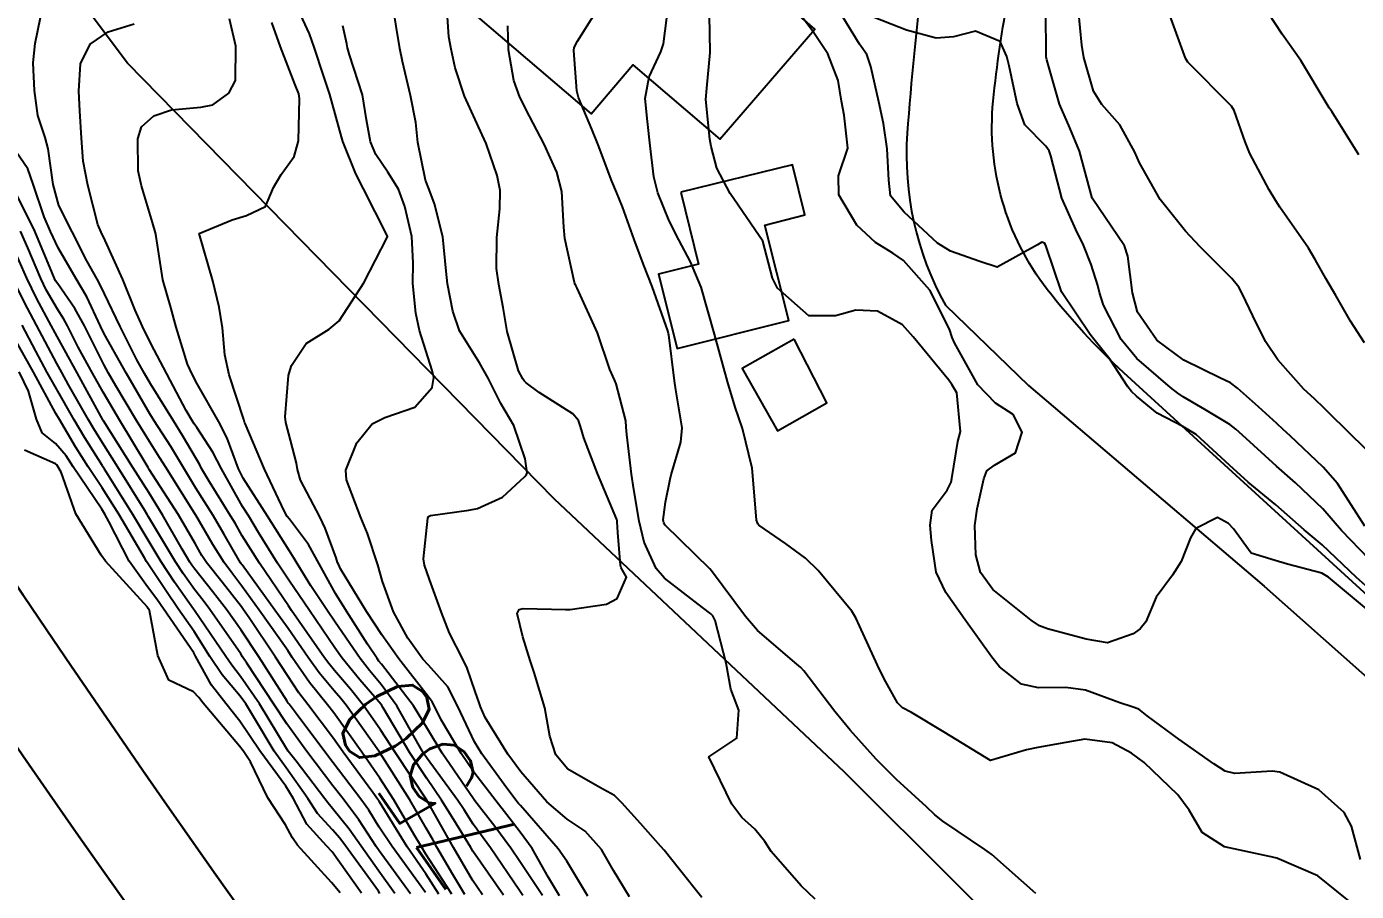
# Model space of a CAD drawing. Header units: metres. Extents: x 318500 to 325275, y 7408834 to 7428799.
# Drawn here: x 323206.3 to 323263, y 7421080.2 to 7421117 of the extents above; entities that cross this region are included whole.
import ezdxf
from ezdxf.enums import TextEntityAlignment as Align

# ---------------------------------------------------------------- set-up
doc = ezdxf.new("R2010")
doc.units = ezdxf.units.M
doc.header["$MEASUREMENT"] = 0
for name, color, linetype in [('Cotas', 45, 'Continuous'), ('Curvas de Nivel 1m', 11, 'Continuous'), ('Curvas de Nivel 5m', 15, 'Continuous'), ('Divisas', 45, 'Continuous'), ('Edificações', 30, 'Continuous'), ('Linha Férrea', 20, 'Continuous'), ('Vias Primárias', 230, 'Continuous'), ('Vias Secundárias', 230, 'Continuous')]:
    doc.layers.add(name, color=color, linetype=linetype)
doc.styles.add('Style-STANDARD', font='STANDARD.shx')

msp = doc.modelspace()

# ---------------------------------------------------------------- linework, layer by layer
at = {"layer": 'Curvas de Nivel 1m', "flags": 128}
for points, elevation in [([(323229.021, 7421079.993), (323228.557, 7421080.763), (323227.859, 7421082.005), (323227.347, 7421082.703), (323226.773, 7421083.437), (323226.32, 7421084.026), (323225.378, 7421085.258), (323224.84, 7421086.048), (323223.984, 7421087.489), (323223.694, 7421088.066), (323223.599, 7421088.245), (323223.424, 7421088.478), (323222.185, 7421090.083), (323221.455, 7421091.102), (323220.803, 7421092.1), (323219.698, 7421093.916), (323219.602, 7421094.118), (323219.573, 7421094.191), (323219.503, 7421094.381), (323219.043, 7421095.654), (323218.808, 7421096.131), (323217.993, 7421097.693), (323217.857, 7421098.145), (323217.82, 7421098.412), (323217.562, 7421099.393), (323217.363, 7421100.152), (323217.333, 7421100.393), (323217.484, 7421102.151), (323217.502, 7421102.25), (323217.606, 7421102.58), (323218.238, 7421103.523), (323219.213, 7421104.126), (323219.634, 7421104.478), (323220.681, 7421106.105), (323221.679, 7421108.037), (323221.69, 7421108.08), (323221.68, 7421108.117), (323220.674, 7421110.106), (323220.347, 7421110.742), (323219.788, 7421112.119), (323219.733, 7421112.317), (323219.245, 7421114.128), (323218.974, 7421114.93), (323218.567, 7421116.138), (323218.368, 7421116.714), (323217.808, 7421117.923)], 753), ([(323235.092, 7421079.912), (323234.141, 7421081.108), (323233.476, 7421081.929), (323233.342, 7421082.091), (323232.471, 7421083.063), (323231.674, 7421083.955), (323231.365, 7421084.264), (323230.737, 7421084.602), (323229.381, 7421085.382), (323228.871, 7421085.995), (323228.607, 7421086.793), (323228.401, 7421088), (323227.939, 7421089.501), (323227.767, 7421090.007), (323227.455, 7421091.025), (323227.224, 7421092.014), (323227.301, 7421092.184), (323227.473, 7421092.232), (323229.279, 7421092.186), (323229.473, 7421092.188), (323231.026, 7421092.417), (323231.48, 7421092.656), (323231.884, 7421093.565), (323231.652, 7421093.958), (323231.617, 7421094.074), (323231.515, 7421095.469), (323231.474, 7421095.915), (323231.481, 7421095.961), (323231.469, 7421096.012), (323230.641, 7421097.974), (323230.057, 7421099.498), (323229.911, 7421099.985), (323229.826, 7421100.23), (323229.585, 7421100.523), (323228.164, 7421101.435), (323227.598, 7421101.834), (323227.512, 7421101.924), (323227.455, 7421102.012), (323227.271, 7421102.349), (323226.797, 7421104.022), (323226.619, 7421105.051), (323226.439, 7421106.028), (323226.345, 7421106.708), (323226.356, 7421108.03), (323226.48, 7421109.247), (323226.491, 7421110.028), (323226.363, 7421110.677), (323225.895, 7421112.038), (323225.735, 7421112.402), (323224.981, 7421114.052), (323224.58, 7421115.256), (323224.402, 7421116.061), (323224.31, 7421116.577), (323224.214, 7421118.064)], 756), ([(323249.315, 7421080.082), (323247.439, 7421081.749), (323247.385, 7421081.793), (323247.341, 7421081.824), (323247.137, 7421081.958), (323245.354, 7421083.171), (323245.014, 7421083.433), (323244.657, 7421083.781), (323243.377, 7421084.947), (323242.507, 7421085.813), (323241.408, 7421087.04), (323240.75, 7421087.837), (323239.437, 7421089.569), (323239.303, 7421089.717), (323239.129, 7421089.855), (323237.461, 7421091.284), (323236.949, 7421091.888), (323235.499, 7421093.832), (323235.429, 7421093.911), (323233.518, 7421095.778), (323233.462, 7421095.874), (323233.447, 7421095.931), (323233.441, 7421096.011), (323233.532, 7421096.754), (323233.731, 7421097.744), (323233.775, 7421097.928), (323234.187, 7421099.308), (323234.242, 7421099.923), (323233.985, 7421101.537), (323233.918, 7421101.927), (323233.68, 7421103.879), (323233.666, 7421103.93), (323233.632, 7421104.052), (323232.977, 7421105.94), (323232.604, 7421106.881), (323232.199, 7421107.952), (323231.701, 7421109.344), (323231.453, 7421109.964), (323231.258, 7421110.426), (323230.674, 7421111.976), (323230.407, 7421112.64), (323229.834, 7421113.989), (323229.764, 7421114.283), (323229.63, 7421115.992), (323229.653, 7421116.13), (323229.794, 7421116.4), (323230.786, 7421117.975)], 758), ([(323262.943, 7421079.535), (323261.329, 7421080.842), (323259.587, 7421081.586), (323259.392, 7421081.64), (323259.341, 7421081.654), (323259.266, 7421081.666), (323257.345, 7421082.069), (323256.407, 7421082.681), (323255.847, 7421083.633), (323255.37, 7421084.297), (323253.93, 7421085.662), (323253.396, 7421086.066), (323252.571, 7421086.51), (323251.405, 7421086.668), (323250.59, 7421086.515), (323249.399, 7421086.301), (323248.916, 7421086.208), (323247.39, 7421085.75), (323245.408, 7421086.958), (323244.012, 7421087.791), (323243.628, 7421088.003), (323243.424, 7421088.213), (323242.852, 7421089.227), (323242.567, 7421089.813), (323241.797, 7421091.493), (323241.651, 7421091.827), (323241.474, 7421092.11), (323240.039, 7421093.845), (323239.505, 7421094.372), (323238.648, 7421094.999), (323237.519, 7421095.772), (323237.476, 7421095.837), (323237.453, 7421095.881), (323237.417, 7421095.987), (323237.263, 7421097.884), (323237.234, 7421098.206), (323236.815, 7421099.891), (323236.5, 7421100.808), (323236.183, 7421101.901), (323235.63, 7421103.91), (323235.064, 7421105.916), (323234.598, 7421106.994), (323234.101, 7421107.926), (323233.692, 7421108.742), (323233.218, 7421109.937), (323233.041, 7421110.619), (323232.881, 7421111.943), (323232.774, 7421112.968), (323232.67, 7421113.946), (323232.838, 7421114.88), (323233.346, 7421115.944), (323233.454, 7421116.283), (323233.669, 7421117.941)], 759), ([(323225.745, 7421080.033), (323225.319, 7421080.65), (323224.512, 7421082.052), (323224.083, 7421082.795), (323223.366, 7421084.07), (323222.032, 7421086.084), (323221.405, 7421087.058), (323220.678, 7421088.101), (323220.114, 7421088.796), (323219.435, 7421089.588), (323219.195, 7421089.881), (323219.013, 7421090.126), (323217.928, 7421091.678), (323217.6, 7421092.148), (323217.473, 7421092.336), (323216.243, 7421094.163), (323215.512, 7421095.329), (323215.203, 7421095.862), (323215.012, 7421096.178), (323214.109, 7421097.624), (323213.774, 7421098.197), (323213.695, 7421098.342), (323213.554, 7421098.588), (323212.958, 7421099.603), (323212.581, 7421100.215), (323211.594, 7421101.805), (323211.34, 7421102.233), (323211.019, 7421102.826), (323210.313, 7421104.243), (323209.644, 7421105.631), (323209.44, 7421106.045), (323209.325, 7421106.255), (323208.882, 7421107.042), (323208.261, 7421108.271), (323207.697, 7421109.399), (323207.447, 7421110.284), (323207.242, 7421111.804), (323207.114, 7421112.289), (323206.806, 7421113.232), (323206.658, 7421114.297), (323206.604, 7421115.471), (323206.685, 7421116.297), (323206.908, 7421117.4)], 749), ([(323227.459, 7421080.009), (323227.313, 7421080.211), (323226.089, 7421082.029), (323225.775, 7421082.464), (323225.35, 7421083.044), (323224.958, 7421083.648), (323224.692, 7421084.05), (323223.387, 7421085.84), (323223.233, 7421086.072), (323223.009, 7421086.461), (323222.088, 7421088.083), (323221.429, 7421088.996), (323220.927, 7421089.589), (323220.528, 7421090.104), (323219.463, 7421091.644), (323219.139, 7421092.125), (323218.426, 7421093.196), (323217.85, 7421094.145), (323217.72, 7421094.364), (323217.506, 7421094.704), (323216.579, 7421096.159), (323215.544, 7421097.784), (323215.353, 7421098.173), (323214.873, 7421099.49), (323214.518, 7421100.186), (323213.594, 7421101.797), (323213.378, 7421102.203), (323213.176, 7421102.637), (323212.691, 7421104.214), (323212.465, 7421105.045), (323212.12, 7421106.223), (323211.838, 7421108.067), (323211.812, 7421108.228), (323211.687, 7421108.673), (323211.216, 7421110.235), (323211.075, 7421110.878), (323211.059, 7421112.237), (323211.223, 7421112.75), (323211.745, 7421113.216), (323212.492, 7421113.476), (323213.751, 7421113.59), (323214.256, 7421113.689), (323214.932, 7421114.182), (323215.223, 7421114.723), (323215.239, 7421116.178), (323214.969, 7421117.35)], 751), ([(323263.479, 7421092.137), (323261.785, 7421093.557), (323261.502, 7421093.726), (323260.038, 7421094.115), (323259.507, 7421094.269), (323258.494, 7421094.589), (323257.737, 7421095.617), (323257.523, 7421095.843), (323257.051, 7421096.101), (323256.133, 7421095.634), (323255.908, 7421095.244), (323255.506, 7421094.23), (323255.137, 7421093.645), (323254.436, 7421092.706), (323254.003, 7421091.662), (323253.765, 7421091.366), (323253.462, 7421091.151), (323252.368, 7421090.77), (323251.458, 7421090.923), (323249.813, 7421091.366), (323249.467, 7421091.494), (323249.121, 7421091.725), (323247.489, 7421093.036), (323246.952, 7421093.755), (323246.756, 7421094.509), (323246.717, 7421095.758), (323246.819, 7421096.469), (323247.099, 7421097.755), (323247.222, 7421098.087), (323247.559, 7421098.336), (323248.449, 7421098.855), (323248.727, 7421099.733), (323248.343, 7421100.494), (323247.592, 7421100.969), (323246.843, 7421101.758), (323245.852, 7421103.551), (323245.754, 7421103.778), (323245.635, 7421104.131), (323244.801, 7421105.789), (323243.673, 7421107.054), (323243.23, 7421107.362), (323242.49, 7421107.818), (323241.691, 7421108.563), (323240.922, 7421109.842), (323240.905, 7421110.659), (323241.312, 7421111.836), (323241.152, 7421113.237), (323241.034, 7421113.841), (323240.892, 7421114.724), (323240.461, 7421115.85), (323239.805, 7421116.832), (323239.019, 7421117.868)], 761), ([(323263.493, 7421093.099), (323262.968, 7421093.545), (323261.514, 7421094.944), (323261.168, 7421095.217), (323260.744, 7421095.572), (323259.536, 7421096.646), (323258.365, 7421097.608), (323257.561, 7421098.327), (323256.147, 7421099.634), (323255.583, 7421099.974), (323254.477, 7421100.545), (323253.596, 7421101.271), (323253.392, 7421101.467), (323253.238, 7421101.675), (323252.46, 7421102.845), (323251.792, 7421103.698), (323251.633, 7421103.899), (323250.411, 7421105.712), (323249.749, 7421107.65), (323249.726, 7421107.72), (323249.681, 7421107.787), (323249.571, 7421107.833), (323249.38, 7421107.724), (323247.67, 7421106.761), (323246.927, 7421107.015), (323245.677, 7421107.452), (323245.128, 7421107.786), (323243.7, 7421109.104), (323243.125, 7421109.809), (323243.052, 7421110.478), (323242.986, 7421111.811), (323242.822, 7421112.885), (323242.628, 7421113.817), (323242.286, 7421115.319), (323242.119, 7421115.825), (323241.796, 7421116.26), (323240.842, 7421117.845)], 762), ([(323263.508, 7421094.328), (323262.341, 7421095.552), (323261.534, 7421096.471), (323260.375, 7421097.578), (323259.561, 7421098.291), (323258.118, 7421099.612), (323257.837, 7421099.871), (323257.584, 7421100.063), (323256.52, 7421100.702), (323255.596, 7421101.248), (323255.359, 7421101.405), (323255.05, 7421101.648), (323253.618, 7421102.872), (323252.946, 7421103.68), (323252.196, 7421105.148), (323252.025, 7421105.695), (323251.955, 7421105.988), (323251.672, 7421106.879), (323251.352, 7421107.703), (323251.023, 7421108.374), (323250.425, 7421109.713), (323249.95, 7421111.505), (323249.883, 7421111.719), (323249.742, 7421111.926), (323248.844, 7421112.826), (323248.517, 7421113.739), (323248.179, 7421115.349), (323248.073, 7421115.746), (323247.8, 7421116.384), (323246.745, 7421116.827), (323245.802, 7421116.577), (323245.069, 7421116.519), (323243.806, 7421116.866), (323242.104, 7421117.537)], 763), ([(323263.334, 7421095.731), (323262.166, 7421097.554), (323261.56, 7421098.243), (323260.144, 7421099.582), (323259.856, 7421099.859), (323259.585, 7421100.113), (323258.807, 7421100.817), (323257.912, 7421101.615), (323257.603, 7421101.844), (323257.188, 7421102.042), (323255.618, 7421102.811), (323254.466, 7421103.657), (323253.648, 7421104.849), (323253.432, 7421105.673), (323253.24, 7421107.241), (323253.089, 7421107.679), (323251.71, 7421109.7), (323251.176, 7421111.706), (323250.761, 7421112.699), (323250.326, 7421113.714), (323249.788, 7421115.6), (323249.755, 7421115.721), (323249.752, 7421115.76), (323249.741, 7421117.721)], 764), ([(323263.311, 7421103.543), (323262.723, 7421104.47), (323262.088, 7421105.556), (323261.667, 7421106.287), (323261.209, 7421107.101), (323260.925, 7421107.571), (323259.706, 7421109.33), (323259.536, 7421109.593), (323259.248, 7421110.066), (323258.434, 7421111.61), (323258.239, 7421112.107), (323257.758, 7421113.435), (323257.646, 7421113.621), (323255.788, 7421115.494), (323255.707, 7421115.641), (323255.648, 7421115.786), (323254.962, 7421117.653)], 766), ([(323263.068, 7421111.547), (323261.92, 7421113.397), (323261.805, 7421113.56), (323261.761, 7421113.629), (323260.601, 7421115.578), (323259.806, 7421116.686), (323259.205, 7421117.599)], 767), ([(323228.292, 7421080), (323227.332, 7421081.444), (323226.949, 7421082.016), (323226.269, 7421082.946), (323225.423, 7421084.039), (323225.361, 7421084.121), (323224.032, 7421086.06), (323223.406, 7421087.106), (323222.799, 7421088.076), (323221.438, 7421089.862), (323221.334, 7421089.987), (323221.252, 7421090.093), (323220.839, 7421090.709), (323219.954, 7421092.113), (323219.481, 7421092.865), (323218.779, 7421094.131), (323218.331, 7421094.96), (323217.519, 7421096.027), (323217.426, 7421096.151), (323217.289, 7421096.387), (323216.453, 7421098.161), (323215.627, 7421100.112), (323215.604, 7421100.17), (323215.572, 7421100.281), (323214.958, 7421102.18), (323214.763, 7421103.033), (323214.666, 7421104.184), (323214.519, 7421105.067), (323214.256, 7421106.191), (323213.68, 7421108.2), (323215.083, 7421108.785), (323215.692, 7421108.962), (323216.506, 7421109.354), (323216.833, 7421110.159), (323217.16, 7421110.711), (323217.723, 7421111.488), (323217.909, 7421112.147), (323217.954, 7421113.95), (323217.914, 7421114.148), (323217.766, 7421114.537), (323217.136, 7421116.157), (323216.775, 7421117.186)], 752), ([(323230.235, 7421079.976), (323229.332, 7421081.471), (323228.962, 7421081.994), (323227.358, 7421083.829), (323227.274, 7421083.926), (323227.212, 7421084.012), (323226.667, 7421084.724), (323225.716, 7421086.035), (323225.398, 7421086.551), (323224.69, 7421088.051), (323224.26, 7421088.889), (323223.437, 7421089.808), (323223.198, 7421090.072), (323222.567, 7421090.965), (323221.956, 7421092.085), (323221.489, 7421093.374), (323221.283, 7421094.093), (323220.84, 7421095.427), (323220.554, 7421096.104), (323219.952, 7421097.706), (323219.923, 7421098.114), (323220.386, 7421099.289), (323221.042, 7421100.098), (323221.583, 7421100.366), (323222.861, 7421100.804), (323223.596, 7421101.641), (323223.672, 7421102.069), (323223.604, 7421102.362), (323223.054, 7421104.076), (323222.905, 7421104.809), (323222.778, 7421106.079), (323222.79, 7421106.952), (323222.732, 7421108.079), (323222.436, 7421109.346), (323222.162, 7421110.085), (323221.717, 7421110.816), (323221.2, 7421111.574), (323220.978, 7421112.101), (323220.807, 7421113.041), (323220.635, 7421114.107), (323220.082, 7421115.819), (323219.99, 7421116.117), (323219.958, 7421116.284), (323219.799, 7421117.044)], 754), ([(323239.914, 7421079.844), (323239.319, 7421080.42), (323238.035, 7421081.87), (323237.77, 7421082.3), (323237.35, 7421082.833), (323236.786, 7421083.32), (323236.358, 7421083.895), (323235.39, 7421085.91), (323236.584, 7421086.71), (323236.658, 7421087.891), (323236.324, 7421088.792), (323236.117, 7421089.9), (323235.658, 7421091.716), (323235.549, 7421091.909), (323235.471, 7421092.002), (323235.118, 7421092.271), (323233.494, 7421093.52), (323233.136, 7421093.935), (323232.626, 7421095.058), (323232.416, 7421095.947), (323232.187, 7421097.303), (323232.095, 7421097.952), (323231.889, 7421099.642), (323231.869, 7421099.956), (323231.842, 7421100.215), (323231.592, 7421101.201), (323231.431, 7421101.795), (323231.363, 7421101.964), (323231.161, 7421102.412), (323230.636, 7421103.975), (323229.774, 7421105.873), (323229.715, 7421105.989), (323229.694, 7421106.024), (323229.661, 7421106.121), (323229.251, 7421107.994), (323229.212, 7421108.47), (323229.128, 7421109.996), (323228.908, 7421110.809), (323228.369, 7421112.004), (323227.748, 7421113.197), (323227.329, 7421114.016), (323227.077, 7421114.714), (323226.854, 7421116.024), (323226.816, 7421117.041)], 757), ([(323224.995, 7421080.045), (323224.476, 7421080.9), (323223.803, 7421082.063), (323223.635, 7421082.357), (323223.348, 7421082.867), (323222.644, 7421084.077), (323221.39, 7421086.065), (323221.376, 7421086.09), (323221.326, 7421086.156), (323219.934, 7421088.112), (323219.706, 7421088.399), (323219.426, 7421088.72), (323218.788, 7421089.484), (323218.312, 7421090.137), (323217.458, 7421091.378), (323216.903, 7421092.156), (323215.499, 7421094.084), (323215.463, 7421094.134), (323215.435, 7421094.171), (323214.731, 7421095.404), (323214.266, 7421096.189), (323213.537, 7421097.356), (323213.017, 7421098.208), (323212.465, 7421099.122), (323211.755, 7421100.227), (323211.574, 7421100.521), (323210.575, 7421102.24), (323209.625, 7421103.923), (323209.465, 7421104.252), (323208.883, 7421105.502), (323208.429, 7421106.268), (323207.67, 7421107.589), (323207.343, 7421108.285), (323207.064, 7421108.915), (323206.601, 7421110.297), (323206.378, 7421110.961), (323205.726, 7421111.902)], 748), ([(323224.431, 7421080.053), (323223.335, 7421081.766), (323223.14, 7421082.072), (323222.813, 7421082.608), (323221.959, 7421084.084), (323221.374, 7421085.001), (323220.601, 7421086.102), (323219.415, 7421087.782), (323219.147, 7421088.124), (323218.372, 7421089.078), (323217.632, 7421090.147), (323217.444, 7421090.437), (323216.231, 7421092.162), (323215.485, 7421093.184), (323215.058, 7421093.741), (323214.733, 7421094.181), (323214.26, 7421094.947), (323213.533, 7421096.2), (323213.52, 7421096.219), (323212.261, 7421098.219), (323211.987, 7421098.656), (323211.561, 7421099.339), (323211.009, 7421100.236), (323210.124, 7421101.713), (323209.81, 7421102.248), (323209.606, 7421102.62), (323208.784, 7421104.263), (323208.38, 7421105.012), (323207.648, 7421106.053), (323207.559, 7421106.191), (323207.515, 7421106.282), (323207.413, 7421106.524), (323206.667, 7421108.295), (323205.709, 7421110.253)], 747), ([(323223.882, 7421080.061), (323223.323, 7421080.92), (323222.54, 7421082.078), (323221.359, 7421083.989), (323221.321, 7421084.052), (323221.291, 7421084.091), (323221.074, 7421084.385), (323219.814, 7421086.114), (323219.399, 7421086.689), (323218.306, 7421088.137), (323217.924, 7421088.642), (323217.432, 7421089.369), (323216.93, 7421090.155), (323215.808, 7421091.823), (323215.567, 7421092.169), (323215.472, 7421092.301), (323214.649, 7421093.344), (323213.989, 7421094.193), (323213.79, 7421094.491), (323213.502, 7421095.001), (323212.793, 7421096.211), (323211.549, 7421098.153), (323211.5, 7421098.231), (323211.414, 7421098.369), (323210.297, 7421100.243), (323209.588, 7421101.437), (323209.125, 7421102.257), (323208.524, 7421103.359), (323208.059, 7421104.274), (323207.907, 7421104.551), (323207.637, 7421104.983), (323207.162, 7421105.804), (323206.925, 7421106.291), (323206.371, 7421107.598), (323206.068, 7421108.304)], 746), ([(323222.669, 7421080.076), (323221.337, 7421081.907), (323221.214, 7421082.092), (323220.468, 7421083.22), (323219.809, 7421084.113), (323219.368, 7421084.676), (323218.256, 7421086.137), (323217.408, 7421087.318), (323216.857, 7421088.156), (323215.701, 7421089.904), (323215.523, 7421090.169), (323215.442, 7421090.295), (323214.129, 7421092.19), (323213.847, 7421092.565), (323213.478, 7421093.037), (323212.99, 7421093.713), (323212.669, 7421094.212), (323211.519, 7421096.131), (323211.46, 7421096.231), (323211.353, 7421096.402), (323210.214, 7421098.243), (323209.56, 7421099.279), (323209.188, 7421099.878), (323208.96, 7421100.259), (323208.111, 7421101.753), (323207.818, 7421102.277), (323207.606, 7421102.671), (323206.75, 7421104.293), (323206.361, 7421105.023), (323205.702, 7421106.309)], 744), ([(323222.005, 7421080.083), (323221.324, 7421081.043), (323220.571, 7421082.102), (323220.065, 7421082.827), (323219.356, 7421083.708), (323219.172, 7421083.937), (323219.033, 7421084.125), (323217.805, 7421085.723), (323217.468, 7421086.149), (323217.392, 7421086.266), (323216.243, 7421088.162), (323215.432, 7421089.331), (323215.068, 7421089.808), (323214.81, 7421090.179), (323213.469, 7421092.145), (323213.433, 7421092.201), (323212.622, 7421093.354), (323212.059, 7421094.221), (323211.504, 7421095.144), (323210.843, 7421096.237), (323209.636, 7421098.162), (323209.582, 7421098.25), (323209.55, 7421098.298), (323208.8, 7421099.499), (323208.342, 7421100.268), (323207.59, 7421101.589), (323207.204, 7421102.286), (323206.717, 7421103.19), (323206.129, 7421104.303)], 743), ([(323221.374, 7421080.089), (323221.311, 7421080.18), (323219.905, 7421082.112), (323219.67, 7421082.442), (323219.347, 7421082.803), (323218.721, 7421083.497), (323218.303, 7421084.136), (323217.379, 7421085.445), (323216.868, 7421086.155), (323216.045, 7421087.529), (323215.666, 7421088.168), (323215.423, 7421088.487), (323214.646, 7421089.395), (323214.129, 7421090.19), (323213.456, 7421091.248), (323212.785, 7421092.21), (323212.25, 7421092.99), (323211.489, 7421094.14), (323211.432, 7421094.231), (323211.345, 7421094.379), (323210.245, 7421096.243), (323209.537, 7421097.365), (323208.95, 7421098.259), (323208.408, 7421099.117), (323207.718, 7421100.278), (323207.574, 7421100.538), (323206.61, 7421102.295), (323205.626, 7421104.071)], 742), ([(323220.584, 7421080.101), (323219.336, 7421081.861), (323219.096, 7421082.124), (323218.257, 7421083.045), (323217.683, 7421084.145), (323217.368, 7421084.657), (323216.255, 7421086.161), (323215.409, 7421087.428), (323214.813, 7421088.179), (323214.194, 7421088.955), (323213.521, 7421090.199), (323213.442, 7421090.339), (323212.148, 7421092.22), (323211.871, 7421092.621), (323211.479, 7421093.155), (323210.693, 7421094.238), (323209.824, 7421095.938), (323209.659, 7421096.249), (323209.523, 7421096.461), (323208.304, 7421098.269), (323208.012, 7421098.73), (323207.56, 7421099.259), (323206.99, 7421099.714), (323206.738, 7421100.292), (323206.404, 7421101.481), (323206.012, 7421102.304)], 741)]:
    msp.add_lwpolyline(points, dxfattribs=dict(at, elevation=elevation))
at = {"layer": 'Curvas de Nivel 5m', "flags": 128}
for points, elevation in [([(323232.001, 7421079.95), (323231.327, 7421081.07), (323230.814, 7421081.968), (323230.111, 7421082.742), (323229.353, 7421083.248), (323228.478, 7421083.999), (323227.379, 7421085.27), (323226.825, 7421086.018), (323225.861, 7421087.586), (323225.658, 7421088.036), (323225.596, 7421088.212), (323225.426, 7421088.689), (323225.084, 7421089.693), (323224.919, 7421090.048), (323224.341, 7421091.172), (323223.998, 7421092.062), (323223.491, 7421093.47), (323223.276, 7421094.072), (323223.229, 7421094.346), (323223.41, 7421096.071), (323223.442, 7421096.15), (323223.522, 7421096.188), (323225.161, 7421096.41), (323225.527, 7421096.482), (323226.591, 7421096.968), (323227.548, 7421097.845), (323227.62, 7421097.938), (323227.642, 7421098.009), (323227.559, 7421098.599), (323227.075, 7421100.018), (323226.52, 7421100.957), (323225.986, 7421102.034), (323225.61, 7421102.695), (323224.768, 7421104.053), (323224.483, 7421104.898), (323224.259, 7421106.061), (323224.2, 7421106.603), (323224.051, 7421108.064), (323223.701, 7421109.469), (323223.472, 7421110.072), (323223.312, 7421110.476), (323222.986, 7421112.077), (323222.897, 7421112.924), (323222.683, 7421114.081), (323222.338, 7421115.528), (323222.217, 7421116.086), (323221.909, 7421117.989)], 755), ([(323263.144, 7421081.533), (323262.767, 7421082.952), (323262.446, 7421083.544), (323261.374, 7421084.503), (323259.713, 7421085.257), (323259.386, 7421085.293), (323257.787, 7421085.203), (323257.385, 7421085.293), (323256.891, 7421085.617), (323255.405, 7421086.663), (323254.061, 7421087.66), (323253.696, 7421087.939), (323253.424, 7421088.033), (323252.89, 7421088.21), (323251.431, 7421088.747), (323250.589, 7421088.861), (323249.431, 7421088.852), (323248.711, 7421089.009), (323247.772, 7421089.745), (323247.446, 7421090.156), (323246.297, 7421091.762), (323245.487, 7421092.903), (323245.073, 7421093.776), (323244.864, 7421095.131), (323244.814, 7421095.781), (323244.892, 7421096.417), (323245.543, 7421097.272), (323245.702, 7421097.614), (323245.732, 7421097.768), (323245.996, 7421099.343), (323246.102, 7421099.765), (323245.951, 7421101.412), (323245.742, 7421101.769), (323245.603, 7421101.957), (323244.085, 7421103.795), (323243.638, 7421104.311), (323242.564, 7421104.899), (323241.647, 7421104.942), (323240.786, 7421104.695), (323239.643, 7421104.695), (323238.312, 7421105.87), (323238.092, 7421106.301), (323237.68, 7421107.88), (323236.295, 7421109.901), (323235.726, 7421110.983), (323235.483, 7421111.913), (323235.433, 7421112.223), (323235.259, 7421113.915), (323235.294, 7421114.39), (323235.447, 7421115.915), (323235.418, 7421117.52)], 760), ([(323263.569, 7421098.834), (323262.825, 7421099.548), (323261.592, 7421100.758), (323261.182, 7421101.152), (323260.735, 7421101.573), (323259.618, 7421102.82), (323259.1, 7421103.598), (323258.553, 7421104.7), (323258.124, 7421105.613), (323257.96, 7421105.912), (323257.667, 7421106.289), (323256.994, 7421106.947), (323256.322, 7421107.634), (323255.69, 7421108.303), (323254.614, 7421109.656), (323253.733, 7421111.206), (323253.534, 7421111.673), (323252.897, 7421112.828), (323252.12, 7421113.695), (323251.769, 7421114.269), (323251.359, 7421115.704), (323251.272, 7421116.231), (323251.129, 7421117.707)], 765), ([(323226.637, 7421080.02), (323225.338, 7421081.897), (323225.249, 7421082.041), (323224.524, 7421083.225), (323224.001, 7421084.06), (323223.374, 7421084.982), (323222.648, 7421086.077), (323221.513, 7421087.995), (323221.458, 7421088.09), (323221.42, 7421088.139), (323220.522, 7421089.194), (323219.769, 7421090.115), (323219.447, 7421090.555), (323218.374, 7421092.136), (323217.489, 7421093.441), (323217.016, 7421094.155), (323216.207, 7421095.469), (323215.782, 7421096.167), (323215.526, 7421096.579), (323214.627, 7421098.184), (323214.256, 7421098.888), (323213.567, 7421099.932), (323213.46, 7421100.092), (323213.393, 7421100.203), (323213.123, 7421100.66), (323212.298, 7421102.22), (323211.619, 7421103.514), (323211.257, 7421104.234), (323210.945, 7421104.929), (323210.419, 7421106.242), (323209.675, 7421107.897), (323209.497, 7421108.253), (323209.352, 7421108.588), (323208.924, 7421110.262), (323208.737, 7421111.282), (323208.656, 7421112.266), (323208.588, 7421113.427), (323208.546, 7421114.268), (323208.62, 7421115.425), (323209.035, 7421116.261), (323209.795, 7421116.798), (323210.911, 7421117.127)], 750), ([(323223.311, 7421080.125), (323221.894, 7421082.084), (323221.348, 7421082.92), (323220.894, 7421083.635), (323220.555, 7421084.102), (323219.383, 7421085.653), (323219.027, 7421086.125), (323217.803, 7421087.756), (323217.51, 7421088.149), (323217.47, 7421088.198), (323217.421, 7421088.274), (323216.217, 7421090.162), (323215.457, 7421091.303), (323214.841, 7421092.179), (323214.248, 7421092.955), (323213.487, 7421093.899), (323213.358, 7421094.071), (323213.275, 7421094.203), (323212.952, 7421094.754), (323212.11, 7421096.221), (323211.534, 7421097.162), (323210.852, 7421098.237), (323209.602, 7421100.217), (323209.584, 7421100.25), (323209.57, 7421100.27), (323208.47, 7421102.267), (323207.623, 7421103.82), (323207.37, 7421104.284), (323206.763, 7421105.415), (323206.33, 7421106.3), (323205.672, 7421107.77)], 745), ([(323219.685, 7421080.114), (323219.317, 7421080.555), (323217.867, 7421082.142), (323217.654, 7421082.456), (323217.349, 7421083.009), (323216.593, 7421084.158), (323215.859, 7421085.689), (323215.541, 7421086.168), (323215.393, 7421086.361), (323213.838, 7421088.194), (323213.663, 7421088.437), (323213.425, 7421088.674), (323212.387, 7421089.173), (323211.911, 7421090.223), (323211.561, 7421092.136), (323211.507, 7421092.229), (323211.493, 7421092.253), (323211.47, 7421092.279), (323209.689, 7421094.248), (323209.494, 7421094.493), (323208.416, 7421096.267), (323207.789, 7421098.034), (323207.652, 7421098.278), (323207.613, 7421098.342), (323207.551, 7421098.397), (323206.228, 7421098.971)], 740)]:
    msp.add_lwpolyline(points, dxfattribs=dict(at, elevation=elevation))
at = {"layer": 'Divisas'}
msp.add_lwpolyline([(323280.122, 7421010.425), (323287.846, 7421017.699), (323282.227, 7421028.249), (323272.412, 7421049.307), (323266.436, 7421057.396), (323258.512, 7421066.946), (323253.844, 7421072.671), (323251.014, 7421075.436), (323241.163, 7421085.257), (323228.799, 7421096.897), (323210.626, 7421115.458), (323208.385, 7421118.443), (323202.458, 7421130.573)], dxfattribs=at)
at = {"layer": 'Edificações'}
for points in [[(323225.428, 7421117.514), (323230.368, 7421113.299), (323232.145, 7421115.381), (323235.847, 7421112.222), (323239.894, 7421116.9), (323231.419, 7421124.288)], [(323234.185, 7421109.964), (323234.951, 7421106.902), (323233.239, 7421106.474), (323234.033, 7421103.3), (323238.786, 7421104.489), (323237.767, 7421108.563), (323239.478, 7421108.991), (323238.944, 7421111.129)], [(323239.017, 7421103.706), (323236.798, 7421102.448), (323238.306, 7421099.789), (323240.411, 7421100.983)]]:
    msp.add_lwpolyline(points, close=True, dxfattribs=at)
at = {"layer": 'Linha Férrea'}
for points in [[(322143.825, 7422393.254, 0.177055), (322348.62, 7422102.056), (322434.806, 7422041.149, -0.110991), (322629.993, 7421830.678), (322682.61, 7421743.599), (322746.773, 7421641.593), (322762.264, 7421616.034), (322784.09, 7421580.598, 0.089131), (322895.412, 7421449.131), (322994.737, 7421367.338, -0.08158), (323134.171, 7421212.836), (323192.504, 7421114.159, 0.09806), (323348.116, 7420944.919), (323507.932, 7420825.984), (323699.619, 7420681.705), (323733.067, 7420655.668, -0.104587), (323843.705, 7420529.863, -0.339852), (323771.4, 7420065.587)], [(323771.4, 7420065.587, 0.339852), (323843.705, 7420529.863, 0.104587), (323733.067, 7420655.668), (323699.619, 7420681.705), (323507.932, 7420825.984), (323348.116, 7420944.919, -0.09806), (323192.504, 7421114.159), (323134.171, 7421212.836, 0.08158), (322994.737, 7421367.338), (322895.412, 7421449.131, -0.089131), (322784.09, 7421580.598), (322762.264, 7421616.034), (322746.773, 7421641.593), (322682.61, 7421743.599), (322629.993, 7421830.678, 0.110991), (322434.806, 7422041.149), (322348.62, 7422102.056, -0.177055), (322143.825, 7422393.254)], [(322140.246, 7422392.292, 0.177815), (322346.493, 7422099.021), (322440.925, 7422031.999, -0.098061), (322613.888, 7421848.216), (322683.948, 7421733.892), (322746.506, 7421634.335), (322780.475, 7421578.692, 0.094269), (322901.272, 7421438.87), (322999.189, 7421358.366, -0.08072), (323136.386, 7421201.409), (323184.599, 7421119.369, 0.102464), (323355.759, 7420933.913), (323510.091, 7420819.318), (323694.288, 7420680.697, -0.007988), (323738.117, 7420646.682, -0.098634), (323840.146, 7420527.887, -0.339824), (323768.602, 7420068.543)], [(323768.602, 7420068.543, 0.339824), (323840.146, 7420527.887, 0.098634), (323738.117, 7420646.682, 0.007988), (323694.288, 7420680.697), (323510.091, 7420819.318), (323355.759, 7420933.913, -0.102464), (323184.599, 7421119.369), (323136.386, 7421201.409, 0.08072), (322999.189, 7421358.366), (322901.272, 7421438.87, -0.094269), (322780.475, 7421578.692), (322746.506, 7421634.335), (322683.948, 7421733.892), (322613.888, 7421848.216, 0.098061), (322440.925, 7422031.999), (322346.493, 7422099.021, -0.177815), (322140.246, 7422392.292)]]:
    msp.add_lwpolyline(points, format="xyb", dxfattribs=at)
at = {"layer": 'Vias Primárias'}
for points in [[(323715.644, 7420145.548, 0), (323709.04, 7420132.939)], [(323831.088, 7420001.787, 0), (323833.844, 7420008.443, 0.220888)], [(323205.069, 7420933.766, 0), (323207.298, 7420931.929, 0.020742), (323210.311, 7420929.649), (323213.335, 7420928.865), (323214.564, 7420929.479), (323216.061, 7420926.782), (323213.869, 7420925.313), (323213.871, 7420924.556), (323218.068, 7420917.639), (323222.108, 7420910.972), (323227.38, 7420903.131), (323230.217, 7420898.982, 0.38291), (323236.446, 7420897.46), (323249.502, 7420903.926), (323257.59, 7420907.836)]]:
    msp.add_lwpolyline(points, format="xyb", dxfattribs=at)
at = {"layer": 'Vias Secundárias'}
for points in [[(323235.96, 7421185.928, 0.103797), (323234.467, 7421175.876, 0.087034), (323236.367, 7421167.873, -0.009776), (323237.863, 7421164.203, 0.055807), (323241.527, 7421157.151, 0.058086), (323247.913, 7421149.67, 0.060674), (323253.342, 7421145.737, 0.043857), (323255.785, 7421144.652, -0.506321), (323256.464, 7421142.482), (323250.758, 7421132.968), (323246.686, 7421125.761, 0.096521), (323244.515, 7421119.251, 0.014868), (323243.837, 7421112.469, 0.14539), (323245.465, 7421105.145), (323249.001, 7421101.728), (323259.043, 7421093.183), (323272.357, 7421081.363), (323279.007, 7421075.937)], [(323281.455, 7421077.687), (323270.721, 7421086.115), (323253.064, 7421102.272, -0.0429), (323249.804, 7421105.813, -0.191548), (323247.499, 7421113.835, -0.046525), (323249.263, 7421122.923, -0.053333), (323250.892, 7421126.873), (323259.715, 7421140.712, -0.36073), (323263.515, 7421141.933), (323275.616, 7421136.633, 0.058801), (323283.632, 7421134.194, 0.188523), (323293.945, 7421136.228), (323299.924, 7421142.077), (323308.338, 7421152.249), (323316.489, 7421159.995), (323323.138, 7421166.099), (323328.714, 7421170.189), (323333.87, 7421173.309), (323343.58, 7421177.273)]]:
    msp.add_lwpolyline(points, format="xyb", dxfattribs=at)

# ---------------------------------------------------------------- texts
at = {"layer": 'Cotas', "style": 'Style-STANDARD'}
msp.add_text('750', height=4, rotation=124.7655, dxfattribs=at).set_placement((323223.415, 7421084.857, 750), align=Align.MIDDLE_CENTER)

doc.saveas('drawing.dxf')
